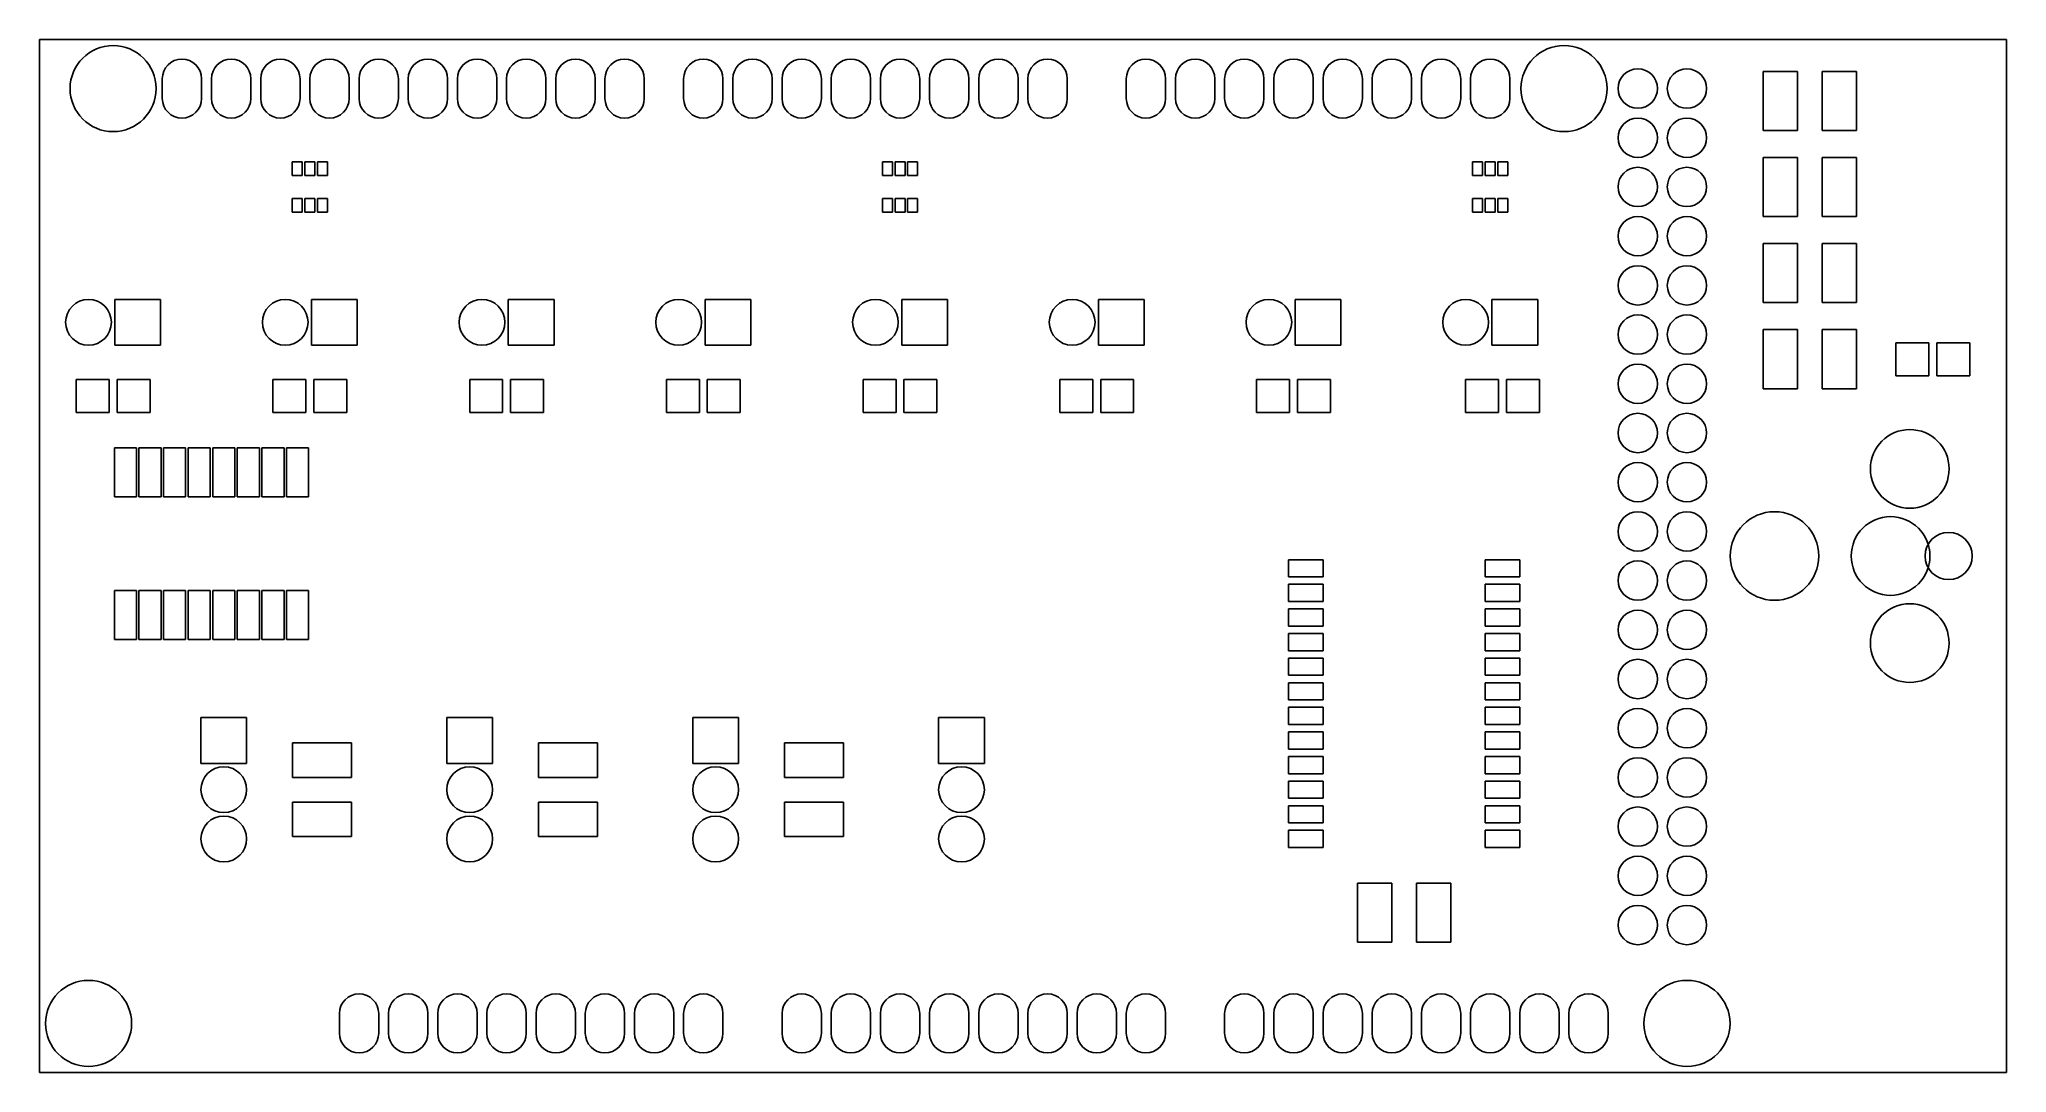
# Model space of a CAD drawing. Header units: inches. Extents: x 0 to 4, y -1.05 to 1.05.
import ezdxf

# ---------------------------------------------------------------- set-up
doc = ezdxf.new("R2010")
doc.units = ezdxf.units.IN
doc.layers.add('BLACK', color=1, linetype='CONTINUOUS')

msp = doc.modelspace()

# ---------------------------------------------------------------- linework, layer by layer
at = {"layer": 'BLACK'}
for p, q in [((4, 1.05), (0, 1.05)), ((0, 1.05), (0, -1.05)), ((4, -1.05), (4, 1.05)), ((0.25, 0.93), (0.25, 0.97)), ((0.33, 0.93), (0.33, 0.97)), ((0.35, 0.93), (0.35, 0.97)), ((0.43, 0.93), (0.43, 0.97)), ((0.45, 0.93), (0.45, 0.97)), ((0.53, 0.93), (0.53, 0.97)), ((0.55, 0.93), (0.55, 0.97)), ((0.63, 0.93), (0.63, 0.97)), ((0.65, 0.93), (0.65, 0.97)), ((0.73, 0.93), (0.73, 0.97)), ((0.75, 0.93), (0.75, 0.97)), ((0.83, 0.93), (0.83, 0.97)), ((0.85, 0.93), (0.85, 0.97)), ((0.93, 0.93), (0.93, 0.97)), ((0.95, 0.93), (0.95, 0.97)), ((1.03, 0.93), (1.03, 0.97)), ((1.05, 0.93), (1.05, 0.97)), ((1.13, 0.93), (1.13, 0.97)), ((1.15, 0.93), (1.15, 0.97)), ((1.23, 0.93), (1.23, 0.97)), ((1.31, 0.93), (1.31, 0.97)), ((1.39, 0.93), (1.39, 0.97)), ((1.41, 0.93), (1.41, 0.97)), ((1.49, 0.93), (1.49, 0.97)), ((1.51, 0.93), (1.51, 0.97)), ((1.59, 0.93), (1.59, 0.97)), ((1.61, 0.93), (1.61, 0.97)), ((1.69, 0.93), (1.69, 0.97)), ((1.71, 0.93), (1.71, 0.97)), ((1.79, 0.93), (1.79, 0.97)), ((1.81, 0.93), (1.81, 0.97)), ((1.89, 0.93), (1.89, 0.97)), ((1.91, 0.93), (1.91, 0.97)), ((1.99, 0.93), (1.99, 0.97)), ((2.01, 0.93), (2.01, 0.97)), ((2.09, 0.93), (2.09, 0.97)), ((2.21, 0.93), (2.21, 0.97)), ((2.29, 0.93), (2.29, 0.97)), ((2.31, 0.93), (2.31, 0.97)), ((2.39, 0.93), (2.39, 0.97)), ((2.41, 0.93), (2.41, 0.97)), ((2.49, 0.93), (2.49, 0.97)), ((2.51, 0.93), (2.51, 0.97)), ((2.59, 0.93), (2.59, 0.97)), ((2.61, 0.93), (2.61, 0.97)), ((2.69, 0.93), (2.69, 0.97)), ((2.71, 0.93), (2.71, 0.97)), ((2.79, 0.93), (2.79, 0.97)), ((2.81, 0.93), (2.81, 0.97)), ((2.89, 0.93), (2.89, 0.97)), ((2.91, 0.93), (2.91, 0.97)), ((2.99, 0.93), (2.99, 0.97)), ((3.505, 0.985), (3.505, 0.865)), ((3.575, 0.985), (3.505, 0.985)), ((3.575, 0.865), (3.575, 0.985)), ((3.625, 0.985), (3.625, 0.865)), ((3.695, 0.985), (3.625, 0.985)), ((3.695, 0.865), (3.695, 0.985)), ((3.505, 0.865), (3.575, 0.865)), ((3.625, 0.865), (3.695, 0.865)), ((0.5142, 0.8012), (0.5142, 0.7736)), ((0.5346, 0.8012), (0.5142, 0.8012)), ((0.5346, 0.7736), (0.5346, 0.8012)), ((0.5398, 0.8012), (0.5398, 0.7736)), ((0.5602, 0.8012), (0.5398, 0.8012)), ((0.5602, 0.7736), (0.5602, 0.8012)), ((0.5654, 0.8012), (0.5654, 0.7736)), ((0.5858, 0.8012), (0.5654, 0.8012)), ((0.5858, 0.7736), (0.5858, 0.8012)), ((1.7142, 0.8012), (1.7142, 0.7736)), ((1.7346, 0.8012), (1.7142, 0.8012)), ((1.7346, 0.7736), (1.7346, 0.8012)), ((1.7398, 0.8012), (1.7398, 0.7736)), ((1.7602, 0.8012), (1.7398, 0.8012)), ((1.7602, 0.7736), (1.7602, 0.8012)), ((1.7654, 0.8012), (1.7654, 0.7736)), ((1.7858, 0.8012), (1.7654, 0.8012)), ((1.7858, 0.7736), (1.7858, 0.8012)), ((2.9142, 0.8012), (2.9142, 0.7736)), ((2.9346, 0.8012), (2.9142, 0.8012)), ((2.9346, 0.7736), (2.9346, 0.8012)), ((2.9398, 0.8012), (2.9398, 0.7736)), ((2.9602, 0.8012), (2.9398, 0.8012)), ((2.9602, 0.7736), (2.9602, 0.8012)), ((2.9654, 0.8012), (2.9654, 0.7736)), ((2.9858, 0.8012), (2.9654, 0.8012)), ((2.9858, 0.7736), (2.9858, 0.8012)), ((3.505, 0.81), (3.505, 0.69)), ((3.575, 0.81), (3.505, 0.81)), ((3.575, 0.69), (3.575, 0.81)), ((3.625, 0.81), (3.625, 0.69)), ((3.695, 0.81), (3.625, 0.81)), ((3.695, 0.69), (3.695, 0.81)), ((0.5142, 0.7736), (0.5346, 0.7736)), ((0.5398, 0.7736), (0.5602, 0.7736)), ((0.5654, 0.7736), (0.5858, 0.7736)), ((1.7142, 0.7736), (1.7346, 0.7736)), ((1.7398, 0.7736), (1.7602, 0.7736)), ((1.7654, 0.7736), (1.7858, 0.7736)), ((2.9142, 0.7736), (2.9346, 0.7736)), ((2.9398, 0.7736), (2.9602, 0.7736)), ((2.9654, 0.7736), (2.9858, 0.7736)), ((0.5142, 0.7264), (0.5142, 0.6988)), ((0.5346, 0.7264), (0.5142, 0.7264)), ((0.5346, 0.6988), (0.5346, 0.7264)), ((0.5398, 0.7264), (0.5398, 0.6988)), ((0.5602, 0.7264), (0.5398, 0.7264)), ((0.5602, 0.6988), (0.5602, 0.7264)), ((0.5654, 0.7264), (0.5654, 0.6988)), ((0.5858, 0.7264), (0.5654, 0.7264)), ((0.5858, 0.6988), (0.5858, 0.7264)), ((1.7142, 0.7264), (1.7142, 0.6988)), ((1.7346, 0.7264), (1.7142, 0.7264)), ((1.7346, 0.6988), (1.7346, 0.7264)), ((1.7398, 0.7264), (1.7398, 0.6988)), ((1.7602, 0.7264), (1.7398, 0.7264)), ((1.7602, 0.6988), (1.7602, 0.7264)), ((1.7654, 0.7264), (1.7654, 0.6988)), ((1.7858, 0.7264), (1.7654, 0.7264)), ((1.7858, 0.6988), (1.7858, 0.7264)), ((2.9142, 0.7264), (2.9142, 0.6988)), ((2.9346, 0.7264), (2.9142, 0.7264)), ((2.9346, 0.6988), (2.9346, 0.7264)), ((2.9398, 0.7264), (2.9398, 0.6988)), ((2.9602, 0.7264), (2.9398, 0.7264)), ((2.9602, 0.6988), (2.9602, 0.7264)), ((2.9654, 0.7264), (2.9654, 0.6988)), ((2.9858, 0.7264), (2.9654, 0.7264)), ((2.9858, 0.6988), (2.9858, 0.7264)), ((0.5142, 0.6988), (0.5346, 0.6988)), ((0.5398, 0.6988), (0.5602, 0.6988)), ((0.5654, 0.6988), (0.5858, 0.6988)), ((1.7142, 0.6988), (1.7346, 0.6988)), ((1.7398, 0.6988), (1.7602, 0.6988)), ((1.7654, 0.6988), (1.7858, 0.6988)), ((2.9142, 0.6988), (2.9346, 0.6988)), ((2.9398, 0.6988), (2.9602, 0.6988)), ((2.9654, 0.6988), (2.9858, 0.6988)), ((3.505, 0.69), (3.575, 0.69)), ((3.625, 0.69), (3.695, 0.69)), ((3.505, 0.635), (3.505, 0.515)), ((3.575, 0.635), (3.505, 0.635)), ((3.575, 0.515), (3.575, 0.635)), ((3.625, 0.635), (3.625, 0.515)), ((3.695, 0.635), (3.625, 0.635)), ((3.695, 0.515), (3.695, 0.635)), ((0.1535, 0.5215), (0.1535, 0.4285)), ((0.2465, 0.5215), (0.1535, 0.5215)), ((0.2465, 0.4285), (0.2465, 0.5215)), ((0.5535, 0.5215), (0.5535, 0.4285)), ((0.6465, 0.5215), (0.5535, 0.5215)), ((0.6465, 0.4285), (0.6465, 0.5215)), ((0.9535, 0.5215), (0.9535, 0.4285)), ((1.0465, 0.5215), (0.9535, 0.5215)), ((1.0465, 0.4285), (1.0465, 0.5215)), ((1.3535, 0.5215), (1.3535, 0.4285)), ((1.4465, 0.5215), (1.3535, 0.5215)), ((1.4465, 0.4285), (1.4465, 0.5215)), ((1.7535, 0.5215), (1.7535, 0.4285)), ((1.8465, 0.5215), (1.7535, 0.5215)), ((1.8465, 0.4285), (1.8465, 0.5215)), ((2.1535, 0.5215), (2.1535, 0.4285)), ((2.2465, 0.5215), (2.1535, 0.5215)), ((2.2465, 0.4285), (2.2465, 0.5215)), ((2.5535, 0.5215), (2.5535, 0.4285)), ((2.6465, 0.5215), (2.5535, 0.5215)), ((2.6465, 0.4285), (2.6465, 0.5215)), ((2.9535, 0.5215), (2.9535, 0.4285)), ((3.0465, 0.5215), (2.9535, 0.5215)), ((3.0465, 0.4285), (3.0465, 0.5215)), ((3.505, 0.515), (3.575, 0.515)), ((3.625, 0.515), (3.695, 0.515)), ((3.505, 0.46), (3.505, 0.34)), ((3.575, 0.46), (3.505, 0.46)), ((3.575, 0.34), (3.575, 0.46)), ((3.625, 0.46), (3.625, 0.34)), ((3.695, 0.46), (3.625, 0.46)), ((3.695, 0.34), (3.695, 0.46)), ((0.1535, 0.4285), (0.2465, 0.4285)), ((0.5535, 0.4285), (0.6465, 0.4285)), ((0.9535, 0.4285), (1.0465, 0.4285)), ((1.3535, 0.4285), (1.4465, 0.4285)), ((1.7535, 0.4285), (1.8465, 0.4285)), ((2.1535, 0.4285), (2.2465, 0.4285)), ((2.5535, 0.4285), (2.6465, 0.4285)), ((2.9535, 0.4285), (3.0465, 0.4285)), ((3.775, 0.4335), (3.775, 0.3665)), ((3.842, 0.4335), (3.775, 0.4335)), ((3.842, 0.3665), (3.842, 0.4335)), ((3.858, 0.4335), (3.858, 0.3665)), ((3.925, 0.4335), (3.858, 0.4335)), ((3.925, 0.3665), (3.925, 0.4335)), ((3.775, 0.3665), (3.842, 0.3665)), ((3.858, 0.3665), (3.925, 0.3665)), ((0.075, 0.3585), (0.075, 0.2915)), ((0.142, 0.3585), (0.075, 0.3585)), ((0.142, 0.2915), (0.142, 0.3585)), ((0.158, 0.3585), (0.158, 0.2915)), ((0.225, 0.3585), (0.158, 0.3585)), ((0.225, 0.2915), (0.225, 0.3585)), ((0.475, 0.3585), (0.475, 0.2915)), ((0.542, 0.3585), (0.475, 0.3585)), ((0.542, 0.2915), (0.542, 0.3585)), ((0.558, 0.3585), (0.558, 0.2915)), ((0.625, 0.3585), (0.558, 0.3585)), ((0.625, 0.2915), (0.625, 0.3585)), ((0.875, 0.3585), (0.875, 0.2915)), ((0.942, 0.3585), (0.875, 0.3585)), ((0.942, 0.2915), (0.942, 0.3585)), ((0.958, 0.3585), (0.958, 0.2915)), ((1.025, 0.3585), (0.958, 0.3585)), ((1.025, 0.2915), (1.025, 0.3585)), ((1.275, 0.3585), (1.275, 0.2915)), ((1.342, 0.3585), (1.275, 0.3585)), ((1.342, 0.2915), (1.342, 0.3585)), ((1.358, 0.3585), (1.358, 0.2915)), ((1.425, 0.3585), (1.358, 0.3585)), ((1.425, 0.2915), (1.425, 0.3585)), ((1.675, 0.3585), (1.675, 0.2915)), ((1.742, 0.3585), (1.675, 0.3585)), ((1.742, 0.2915), (1.742, 0.3585)), ((1.758, 0.3585), (1.758, 0.2915)), ((1.825, 0.3585), (1.758, 0.3585)), ((1.825, 0.2915), (1.825, 0.3585)), ((2.075, 0.3585), (2.075, 0.2915)), ((2.142, 0.3585), (2.075, 0.3585)), ((2.142, 0.2915), (2.142, 0.3585)), ((2.158, 0.3585), (2.158, 0.2915)), ((2.225, 0.3585), (2.158, 0.3585)), ((2.225, 0.2915), (2.225, 0.3585)), ((2.475, 0.3585), (2.475, 0.2915)), ((2.542, 0.3585), (2.475, 0.3585)), ((2.542, 0.2915), (2.542, 0.3585)), ((2.558, 0.3585), (2.558, 0.2915)), ((2.625, 0.3585), (2.558, 0.3585)), ((2.625, 0.2915), (2.625, 0.3585)), ((2.9, 0.3585), (2.9, 0.2915)), ((2.967, 0.3585), (2.9, 0.3585)), ((2.967, 0.2915), (2.967, 0.3585)), ((2.983, 0.3585), (2.983, 0.2915)), ((3.05, 0.3585), (2.983, 0.3585)), ((3.05, 0.2915), (3.05, 0.3585)), ((3.505, 0.34), (3.575, 0.34)), ((3.625, 0.34), (3.695, 0.34)), ((0.075, 0.2915), (0.142, 0.2915)), ((0.158, 0.2915), (0.225, 0.2915)), ((0.475, 0.2915), (0.542, 0.2915)), ((0.558, 0.2915), (0.625, 0.2915)), ((0.875, 0.2915), (0.942, 0.2915)), ((0.958, 0.2915), (1.025, 0.2915)), ((1.275, 0.2915), (1.342, 0.2915)), ((1.358, 0.2915), (1.425, 0.2915)), ((1.675, 0.2915), (1.742, 0.2915)), ((1.758, 0.2915), (1.825, 0.2915)), ((2.075, 0.2915), (2.142, 0.2915)), ((2.158, 0.2915), (2.225, 0.2915)), ((2.475, 0.2915), (2.542, 0.2915)), ((2.558, 0.2915), (2.625, 0.2915)), ((2.9, 0.2915), (2.967, 0.2915)), ((2.983, 0.2915), (3.05, 0.2915)), ((0.1975, 0.22), (0.1525, 0.22)), ((0.1525, 0.22), (0.1525, 0.12)), ((0.1975, 0.12), (0.1975, 0.22)), ((0.2475, 0.22), (0.2025, 0.22)), ((0.2025, 0.22), (0.2025, 0.12)), ((0.2475, 0.12), (0.2475, 0.22)), ((0.2975, 0.22), (0.2525, 0.22)), ((0.2525, 0.22), (0.2525, 0.12)), ((0.2975, 0.12), (0.2975, 0.22)), ((0.3475, 0.22), (0.3025, 0.22)), ((0.3025, 0.22), (0.3025, 0.12)), ((0.3475, 0.12), (0.3475, 0.22)), ((0.3975, 0.22), (0.3525, 0.22)), ((0.3525, 0.22), (0.3525, 0.12)), ((0.3975, 0.12), (0.3975, 0.22)), ((0.4475, 0.22), (0.4025, 0.22)), ((0.4025, 0.22), (0.4025, 0.12)), ((0.4475, 0.12), (0.4475, 0.22)), ((0.4975, 0.22), (0.4525, 0.22)), ((0.4525, 0.22), (0.4525, 0.12)), ((0.4975, 0.12), (0.4975, 0.22)), ((0.5475, 0.22), (0.5025, 0.22)), ((0.5025, 0.22), (0.5025, 0.12)), ((0.5475, 0.12), (0.5475, 0.22)), ((0.1525, 0.12), (0.1975, 0.12)), ((0.2025, 0.12), (0.2475, 0.12)), ((0.2525, 0.12), (0.2975, 0.12)), ((0.3025, 0.12), (0.3475, 0.12)), ((0.3525, 0.12), (0.3975, 0.12)), ((0.4025, 0.12), (0.4475, 0.12)), ((0.4525, 0.12), (0.4975, 0.12)), ((0.5025, 0.12), (0.5475, 0.12)), ((2.61, -0.0075), (2.54, -0.0075)), ((2.54, -0.0075), (2.54, -0.0425)), ((2.61, -0.0425), (2.61, -0.0075)), ((3.01, -0.0075), (2.94, -0.0075)), ((2.94, -0.0075), (2.94, -0.0425)), ((3.01, -0.0425), (3.01, -0.0075)), ((0.1975, -0.07), (0.1525, -0.07)), ((0.1525, -0.07), (0.1525, -0.17)), ((0.1975, -0.17), (0.1975, -0.07)), ((0.2475, -0.07), (0.2025, -0.07)), ((0.2025, -0.07), (0.2025, -0.17)), ((0.2475, -0.17), (0.2475, -0.07)), ((0.2975, -0.07), (0.2525, -0.07)), ((0.2525, -0.07), (0.2525, -0.17)), ((0.2975, -0.17), (0.2975, -0.07)), ((0.3475, -0.07), (0.3025, -0.07)), ((0.3025, -0.07), (0.3025, -0.17)), ((0.3475, -0.17), (0.3475, -0.07)), ((0.3975, -0.07), (0.3525, -0.07)), ((0.3525, -0.07), (0.3525, -0.17)), ((0.3975, -0.17), (0.3975, -0.07)), ((0.4475, -0.07), (0.4025, -0.07)), ((0.4025, -0.07), (0.4025, -0.17)), ((0.4475, -0.17), (0.4475, -0.07)), ((0.4975, -0.07), (0.4525, -0.07)), ((0.4525, -0.07), (0.4525, -0.17)), ((0.4975, -0.17), (0.4975, -0.07)), ((0.5475, -0.07), (0.5025, -0.07)), ((0.5025, -0.07), (0.5025, -0.17)), ((0.5475, -0.17), (0.5475, -0.07)), ((2.54, -0.0425), (2.61, -0.0425)), ((2.61, -0.0575), (2.54, -0.0575)), ((2.54, -0.0575), (2.54, -0.0925)), ((2.61, -0.0925), (2.61, -0.0575)), ((2.94, -0.0425), (3.01, -0.0425)), ((3.01, -0.0575), (2.94, -0.0575)), ((2.94, -0.0575), (2.94, -0.0925)), ((3.01, -0.0925), (3.01, -0.0575)), ((2.54, -0.0925), (2.61, -0.0925)), ((2.61, -0.1075), (2.54, -0.1075)), ((2.54, -0.1075), (2.54, -0.1425)), ((2.61, -0.1425), (2.61, -0.1075)), ((2.94, -0.0925), (3.01, -0.0925)), ((3.01, -0.1075), (2.94, -0.1075)), ((2.94, -0.1075), (2.94, -0.1425)), ((3.01, -0.1425), (3.01, -0.1075)), ((2.54, -0.1425), (2.61, -0.1425)), ((2.61, -0.1575), (2.54, -0.1575)), ((2.54, -0.1575), (2.54, -0.1925)), ((2.61, -0.1925), (2.61, -0.1575)), ((2.94, -0.1425), (3.01, -0.1425)), ((3.01, -0.1575), (2.94, -0.1575)), ((2.94, -0.1575), (2.94, -0.1925)), ((3.01, -0.1925), (3.01, -0.1575)), ((0.1525, -0.17), (0.1975, -0.17)), ((0.2025, -0.17), (0.2475, -0.17)), ((0.2525, -0.17), (0.2975, -0.17)), ((0.3025, -0.17), (0.3475, -0.17)), ((0.3525, -0.17), (0.3975, -0.17)), ((0.4025, -0.17), (0.4475, -0.17)), ((0.4525, -0.17), (0.4975, -0.17)), ((0.5025, -0.17), (0.5475, -0.17)), ((2.54, -0.1925), (2.61, -0.1925)), ((2.94, -0.1925), (3.01, -0.1925)), ((2.61, -0.2075), (2.54, -0.2075)), ((2.54, -0.2075), (2.54, -0.2425)), ((2.61, -0.2425), (2.61, -0.2075)), ((3.01, -0.2075), (2.94, -0.2075)), ((2.94, -0.2075), (2.94, -0.2425)), ((3.01, -0.2425), (3.01, -0.2075)), ((2.54, -0.2425), (2.61, -0.2425)), ((2.61, -0.2575), (2.54, -0.2575)), ((2.54, -0.2575), (2.54, -0.2925)), ((2.61, -0.2925), (2.61, -0.2575)), ((2.94, -0.2425), (3.01, -0.2425)), ((3.01, -0.2575), (2.94, -0.2575)), ((2.94, -0.2575), (2.94, -0.2925)), ((3.01, -0.2925), (3.01, -0.2575)), ((2.54, -0.2925), (2.61, -0.2925)), ((2.61, -0.3075), (2.54, -0.3075)), ((2.54, -0.3075), (2.54, -0.3425)), ((2.61, -0.3425), (2.61, -0.3075)), ((2.94, -0.2925), (3.01, -0.2925)), ((3.01, -0.3075), (2.94, -0.3075)), ((2.94, -0.3075), (2.94, -0.3425)), ((3.01, -0.3425), (3.01, -0.3075)), ((0.4215, -0.3285), (0.3285, -0.3285)), ((0.3285, -0.3285), (0.3285, -0.4215)), ((0.4215, -0.4215), (0.4215, -0.3285)), ((0.9215, -0.3285), (0.8285, -0.3285)), ((0.8285, -0.3285), (0.8285, -0.4215)), ((0.9215, -0.4215), (0.9215, -0.3285)), ((1.4215, -0.3285), (1.3285, -0.3285)), ((1.3285, -0.3285), (1.3285, -0.4215)), ((1.4215, -0.4215), (1.4215, -0.3285)), ((1.9215, -0.3285), (1.8285, -0.3285)), ((1.8285, -0.3285), (1.8285, -0.4215)), ((1.9215, -0.4215), (1.9215, -0.3285)), ((2.54, -0.3425), (2.61, -0.3425)), ((2.61, -0.3575), (2.54, -0.3575)), ((2.54, -0.3575), (2.54, -0.3925)), ((2.61, -0.3925), (2.61, -0.3575)), ((2.94, -0.3425), (3.01, -0.3425)), ((3.01, -0.3575), (2.94, -0.3575)), ((2.94, -0.3575), (2.94, -0.3925)), ((3.01, -0.3925), (3.01, -0.3575)), ((0.635, -0.38), (0.515, -0.38)), ((0.515, -0.38), (0.515, -0.45)), ((0.635, -0.45), (0.635, -0.38)), ((1.135, -0.38), (1.015, -0.38)), ((1.015, -0.38), (1.015, -0.45)), ((1.135, -0.45), (1.135, -0.38)), ((1.635, -0.38), (1.515, -0.38)), ((1.515, -0.38), (1.515, -0.45)), ((1.635, -0.45), (1.635, -0.38)), ((2.54, -0.3925), (2.61, -0.3925)), ((2.94, -0.3925), (3.01, -0.3925)), ((0.3285, -0.4215), (0.4215, -0.4215)), ((0.8285, -0.4215), (0.9215, -0.4215)), ((1.3285, -0.4215), (1.4215, -0.4215)), ((1.8285, -0.4215), (1.9215, -0.4215)), ((2.61, -0.4075), (2.54, -0.4075)), ((2.54, -0.4075), (2.54, -0.4425)), ((2.61, -0.4425), (2.61, -0.4075)), ((3.01, -0.4075), (2.94, -0.4075)), ((2.94, -0.4075), (2.94, -0.4425)), ((3.01, -0.4425), (3.01, -0.4075)), ((0.515, -0.45), (0.635, -0.45)), ((1.015, -0.45), (1.135, -0.45)), ((1.515, -0.45), (1.635, -0.45)), ((2.54, -0.4425), (2.61, -0.4425)), ((2.61, -0.4575), (2.54, -0.4575)), ((2.54, -0.4575), (2.54, -0.4925)), ((2.61, -0.4925), (2.61, -0.4575)), ((2.94, -0.4425), (3.01, -0.4425)), ((3.01, -0.4575), (2.94, -0.4575)), ((2.94, -0.4575), (2.94, -0.4925)), ((3.01, -0.4925), (3.01, -0.4575)), ((0.635, -0.5), (0.515, -0.5)), ((0.515, -0.5), (0.515, -0.57)), ((0.635, -0.57), (0.635, -0.5)), ((1.135, -0.5), (1.015, -0.5)), ((1.015, -0.5), (1.015, -0.57)), ((1.135, -0.57), (1.135, -0.5)), ((1.635, -0.5), (1.515, -0.5)), ((1.515, -0.5), (1.515, -0.57)), ((1.635, -0.57), (1.635, -0.5)), ((2.54, -0.4925), (2.61, -0.4925)), ((2.61, -0.5075), (2.54, -0.5075)), ((2.54, -0.5075), (2.54, -0.5425)), ((2.61, -0.5425), (2.61, -0.5075)), ((2.94, -0.4925), (3.01, -0.4925)), ((3.01, -0.5075), (2.94, -0.5075)), ((2.94, -0.5075), (2.94, -0.5425)), ((3.01, -0.5425), (3.01, -0.5075)), ((2.54, -0.5425), (2.61, -0.5425)), ((2.61, -0.5575), (2.54, -0.5575)), ((2.54, -0.5575), (2.54, -0.5925)), ((2.61, -0.5925), (2.61, -0.5575)), ((2.94, -0.5425), (3.01, -0.5425)), ((3.01, -0.5575), (2.94, -0.5575)), ((2.94, -0.5575), (2.94, -0.5925)), ((3.01, -0.5925), (3.01, -0.5575)), ((0.515, -0.57), (0.635, -0.57)), ((1.015, -0.57), (1.135, -0.57)), ((1.515, -0.57), (1.635, -0.57)), ((2.54, -0.5925), (2.61, -0.5925)), ((2.94, -0.5925), (3.01, -0.5925)), ((2.68, -0.665), (2.68, -0.785)), ((2.75, -0.665), (2.68, -0.665)), ((2.75, -0.785), (2.75, -0.665)), ((2.8, -0.665), (2.8, -0.785)), ((2.87, -0.665), (2.8, -0.665)), ((2.87, -0.785), (2.87, -0.665)), ((2.68, -0.785), (2.75, -0.785)), ((2.8, -0.785), (2.87, -0.785)), ((0.61, -0.97), (0.61, -0.93)), ((0.69, -0.97), (0.69, -0.93)), ((0.71, -0.97), (0.71, -0.93)), ((0.79, -0.97), (0.79, -0.93)), ((0.81, -0.97), (0.81, -0.93)), ((0.89, -0.97), (0.89, -0.93)), ((0.91, -0.97), (0.91, -0.93)), ((0.99, -0.97), (0.99, -0.93)), ((1.01, -0.97), (1.01, -0.93)), ((1.09, -0.97), (1.09, -0.93)), ((1.11, -0.97), (1.11, -0.93)), ((1.19, -0.97), (1.19, -0.93)), ((1.21, -0.97), (1.21, -0.93)), ((1.29, -0.97), (1.29, -0.93)), ((1.31, -0.97), (1.31, -0.93)), ((1.39, -0.97), (1.39, -0.93)), ((1.51, -0.97), (1.51, -0.93)), ((1.59, -0.97), (1.59, -0.93)), ((1.61, -0.97), (1.61, -0.93)), ((1.69, -0.97), (1.69, -0.93)), ((1.71, -0.97), (1.71, -0.93)), ((1.79, -0.97), (1.79, -0.93)), ((1.81, -0.97), (1.81, -0.93)), ((1.89, -0.97), (1.89, -0.93)), ((1.91, -0.97), (1.91, -0.93)), ((1.99, -0.97), (1.99, -0.93)), ((2.01, -0.97), (2.01, -0.93)), ((2.09, -0.97), (2.09, -0.93)), ((2.11, -0.97), (2.11, -0.93)), ((2.19, -0.97), (2.19, -0.93)), ((2.21, -0.97), (2.21, -0.93)), ((2.29, -0.97), (2.29, -0.93)), ((2.41, -0.97), (2.41, -0.93)), ((2.49, -0.97), (2.49, -0.93)), ((2.51, -0.97), (2.51, -0.93)), ((2.59, -0.97), (2.59, -0.93)), ((2.61, -0.97), (2.61, -0.93)), ((2.69, -0.97), (2.69, -0.93)), ((2.71, -0.97), (2.71, -0.93)), ((2.79, -0.97), (2.79, -0.93)), ((2.81, -0.97), (2.81, -0.93)), ((2.89, -0.97), (2.89, -0.93)), ((2.91, -0.97), (2.91, -0.93)), ((2.99, -0.97), (2.99, -0.93)), ((3.01, -0.97), (3.01, -0.93)), ((3.09, -0.97), (3.09, -0.93)), ((3.11, -0.97), (3.11, -0.93)), ((3.19, -0.97), (3.19, -0.93)), ((0, -1.05), (4, -1.05))]:
    msp.add_line(p, q, dxfattribs=at)
for centre, radius in [((0.15, 0.95), 0.0875), ((3.1, 0.95), 0.0875), ((3.25, 0.95), 0.04), ((3.35, 0.95), 0.04), ((3.25, 0.85), 0.04), ((3.35, 0.85), 0.04), ((3.25, 0.75), 0.04), ((3.35, 0.75), 0.04), ((3.25, 0.65), 0.04), ((3.35, 0.65), 0.04), ((3.25, 0.55), 0.04), ((3.35, 0.55), 0.04), ((0.1, 0.475), 0.0465), ((0.5, 0.475), 0.0465), ((0.9, 0.475), 0.0465), ((1.3, 0.475), 0.0465), ((1.7, 0.475), 0.0465), ((2.1, 0.475), 0.0465), ((2.5, 0.475), 0.0465), ((2.9, 0.475), 0.0465), ((3.25, 0.45), 0.04), ((3.35, 0.45), 0.04), ((3.25, 0.35), 0.04), ((3.35, 0.35), 0.04), ((3.25, 0.25), 0.04), ((3.35, 0.25), 0.04), ((3.803, 0.177), 0.08), ((3.25, 0.15), 0.04), ((3.35, 0.15), 0.04), ((3.25, 0.05), 0.04), ((3.35, 0.05), 0.04), ((3.528, 0), 0.09), ((3.764, 0), 0.08), ((3.882, 0), 0.048), ((3.25, -0.05), 0.04), ((3.35, -0.05), 0.04), ((3.25, -0.15), 0.04), ((3.35, -0.15), 0.04), ((3.803, -0.177), 0.08), ((3.25, -0.25), 0.04), ((3.35, -0.25), 0.04), ((3.25, -0.35), 0.04), ((3.35, -0.35), 0.04), ((0.375, -0.475), 0.0465), ((0.875, -0.475), 0.0465), ((1.375, -0.475), 0.0465), ((1.875, -0.475), 0.0465), ((3.25, -0.45), 0.04), ((3.35, -0.45), 0.04), ((3.25, -0.55), 0.04), ((3.35, -0.55), 0.04), ((0.375, -0.575), 0.0465), ((0.875, -0.575), 0.0465), ((1.375, -0.575), 0.0465), ((1.875, -0.575), 0.0465), ((3.25, -0.65), 0.04), ((3.35, -0.65), 0.04), ((3.25, -0.75), 0.04), ((3.35, -0.75), 0.04), ((0.1, -0.95), 0.0875), ((3.35, -0.95), 0.0875)]:
    msp.add_circle(centre, radius, dxfattribs=at)
for centre, start, end in [((0.29, 0.97), 360, 540), ((0.39, 0.97), 360, 540), ((0.49, 0.97), 360, 540), ((0.59, 0.97), 360, 540), ((0.69, 0.97), 360, 540), ((0.79, 0.97), 360, 540), ((0.89, 0.97), 360, 540), ((0.99, 0.97), 360, 540), ((1.09, 0.97), 360, 540), ((1.19, 0.97), 360, 540), ((1.35, 0.97), 360, 540), ((1.45, 0.97), 360, 540), ((1.55, 0.97), 360, 540), ((1.65, 0.97), 360, 540), ((1.75, 0.97), 360, 540), ((1.85, 0.97), 360, 540), ((1.95, 0.97), 360, 540), ((2.05, 0.97), 360, 540), ((2.25, 0.97), 360, 540), ((2.35, 0.97), 360, 540), ((2.45, 0.97), 360, 540), ((2.55, 0.97), 360, 540), ((2.65, 0.97), 360, 540), ((2.75, 0.97), 360, 540), ((2.85, 0.97), 360, 540), ((2.95, 0.97), 360, 540), ((0.29, 0.93), 180, 360), ((0.39, 0.93), 180, 360), ((0.49, 0.93), 180, 360), ((0.59, 0.93), 180, 360), ((0.69, 0.93), 180, 360), ((0.79, 0.93), 180, 360), ((0.89, 0.93), 180, 360), ((0.99, 0.93), 180, 360), ((1.09, 0.93), 180, 360), ((1.19, 0.93), 180, 360), ((1.35, 0.93), 180, 360), ((1.45, 0.93), 180, 360), ((1.55, 0.93), 180, 360), ((1.65, 0.93), 180, 360), ((1.75, 0.93), 180, 360), ((1.85, 0.93), 180, 360), ((1.95, 0.93), 180, 360), ((2.05, 0.93), 180, 360), ((2.25, 0.93), 180, 360), ((2.35, 0.93), 180, 360), ((2.45, 0.93), 180, 360), ((2.55, 0.93), 180, 360), ((2.65, 0.93), 180, 360), ((2.75, 0.93), 180, 360), ((2.85, 0.93), 180, 360), ((2.95, 0.93), 180, 360), ((0.65, -0.93), 360, 540), ((0.75, -0.93), 360, 540), ((0.85, -0.93), 360, 540), ((0.95, -0.93), 360, 540), ((1.05, -0.93), 360, 540), ((1.15, -0.93), 360, 540), ((1.25, -0.93), 360, 540), ((1.35, -0.93), 360, 540), ((1.55, -0.93), 360, 540), ((1.65, -0.93), 360, 540), ((1.75, -0.93), 360, 540), ((1.85, -0.93), 360, 540), ((1.95, -0.93), 360, 540), ((2.05, -0.93), 360, 540), ((2.15, -0.93), 360, 540), ((2.25, -0.93), 360, 540), ((2.45, -0.93), 360, 540), ((2.55, -0.93), 360, 540), ((2.65, -0.93), 360, 540), ((2.75, -0.93), 360, 540), ((2.85, -0.93), 360, 540), ((2.95, -0.93), 360, 540), ((3.05, -0.93), 360, 540), ((3.15, -0.93), 360, 540), ((0.65, -0.97), 180, 360), ((0.75, -0.97), 180, 360), ((0.85, -0.97), 180, 360), ((0.95, -0.97), 180, 360), ((1.05, -0.97), 180, 360), ((1.15, -0.97), 180, 360), ((1.25, -0.97), 180, 360), ((1.35, -0.97), 180, 360), ((1.55, -0.97), 180, 360), ((1.65, -0.97), 180, 360), ((1.75, -0.97), 180, 360), ((1.85, -0.97), 180, 360), ((1.95, -0.97), 180, 360), ((2.05, -0.97), 180, 360), ((2.15, -0.97), 180, 360), ((2.25, -0.97), 180, 360), ((2.45, -0.97), 180, 360), ((2.55, -0.97), 180, 360), ((2.65, -0.97), 180, 360), ((2.75, -0.97), 180, 360), ((2.85, -0.97), 180, 360), ((2.95, -0.97), 180, 360), ((3.05, -0.97), 180, 360), ((3.15, -0.97), 180, 360)]:
    msp.add_arc(centre, 0.04, start, end, dxfattribs=at)

doc.saveas('drawing.dxf')
